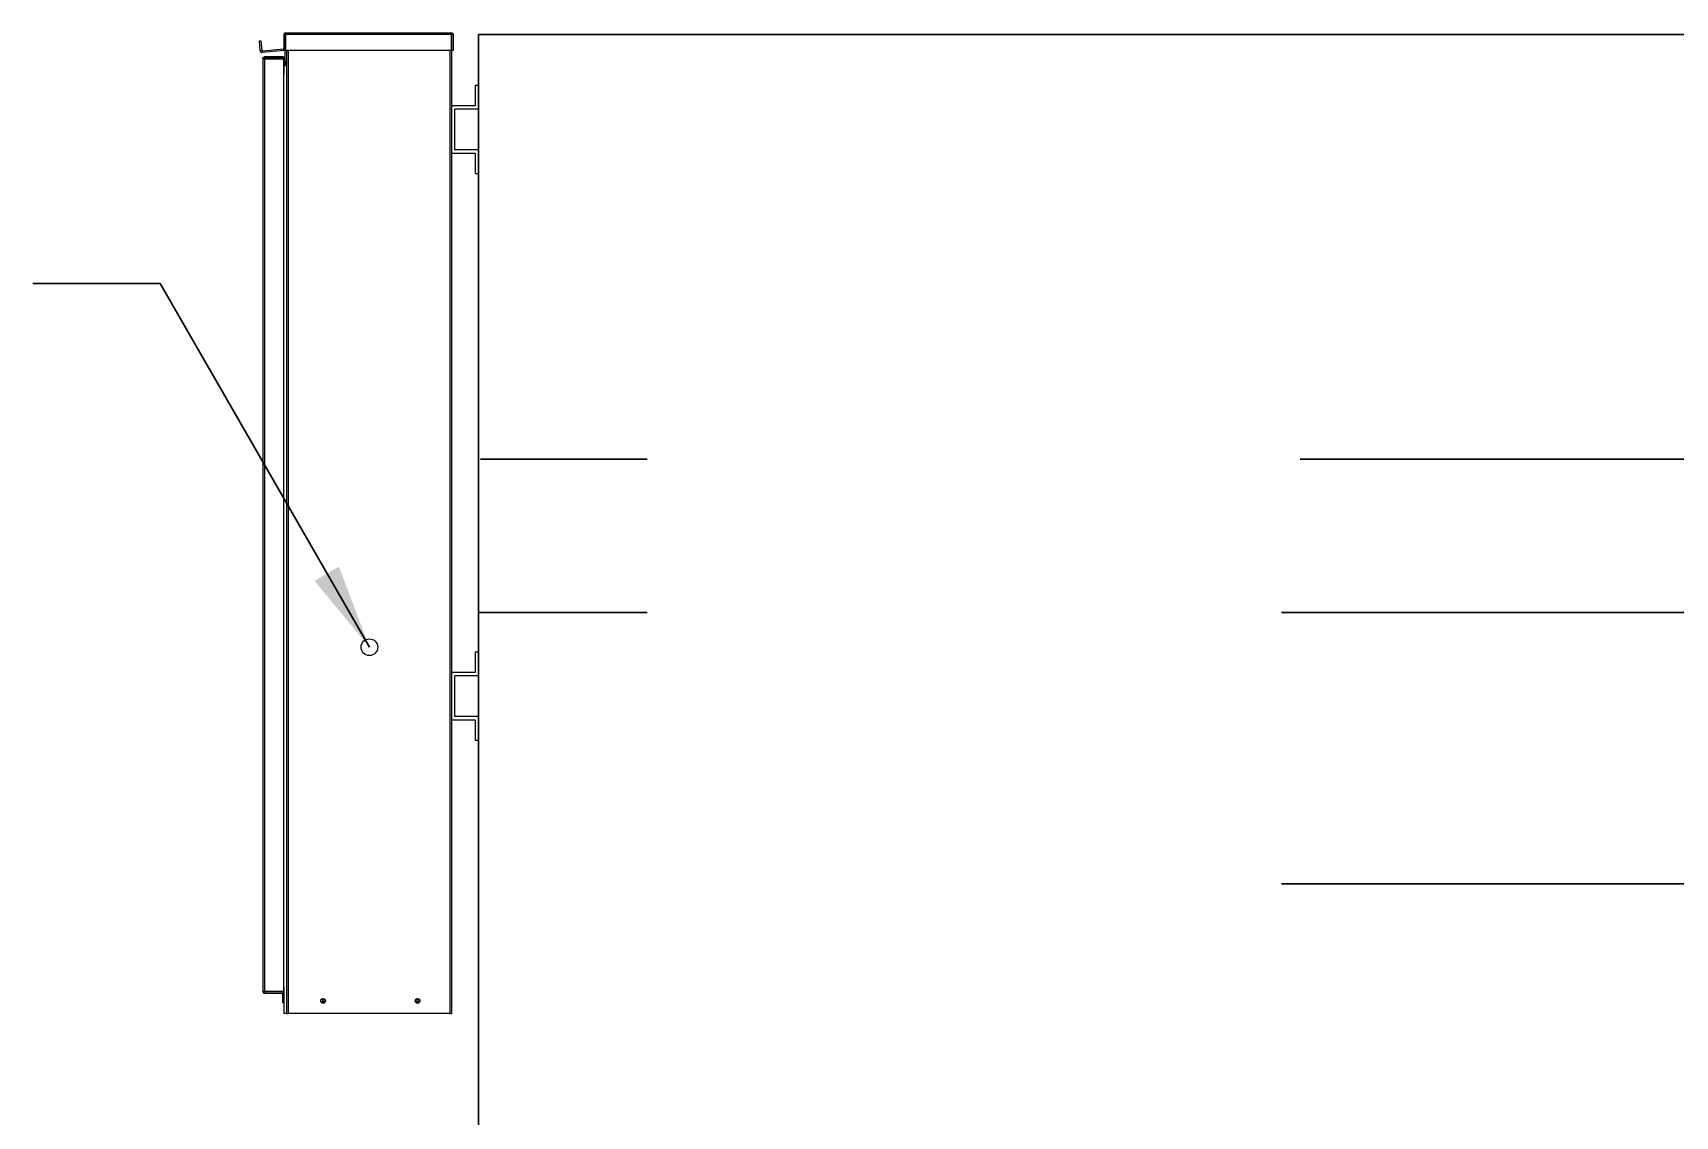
# Model space of a CAD drawing. Extents: x 667 to 1244, y -9 to 355.
# Drawn here: x 930.5 to 1000.1, y 107.4 to 153.3 of the extents above; entities that cross this region are included whole.
import ezdxf

# ---------------------------------------------------------------- set-up
doc = ezdxf.new("R2010")
doc.units = 0
doc.header["$MEASUREMENT"] = 0
doc.layers.get('0').update_dxf_attribs({"linetype": 'CONTINUOUS'})
doc.layers.add('Power Entry H1', color=7, linetype='CONTINUOUS')

msp = doc.modelspace()

# ---------------------------------------------------------------- linework, layer by layer
for p, q in [((941.194, 153.238), (941.119, 153.238)), ((941.119, 153.238), (941.119, 152.64)), ((941.194, 153.238), (941.194, 152.64)), ((941.195, 153.177), (941.194, 153.177)), ((941.195, 153.238), (941.195, 153.314)), ((941.195, 153.314), (948.231, 153.314)), ((948.231, 153.238), (941.195, 153.238)), ((941.195, 152.564), (941.195, 153.238)), ((948.231, 153.314), (948.231, 153.238)), ((948.231, 153.238), (948.231, 152.564)), ((948.232, 153.163), (948.231, 153.163)), ((948.307, 153.238), (948.232, 153.238)), ((948.232, 152.564), (948.232, 153.238)), ((948.307, 152.564), (948.307, 153.238)), ((940.086, 152.975), (940.16, 152.982)), ((940.123, 152.553), (940.086, 152.975)), ((940.197, 152.559), (940.123, 152.553)), ((940.197, 152.559), (940.16, 152.982)), ((940.198, 152.558), (941.118, 152.639)), ((940.198, 152.558), (940.205, 152.484)), ((941.125, 152.564), (940.205, 152.484)), ((941.118, 152.639), (941.125, 152.564)), ((941.119, 152.64), (941.194, 152.64)), ((941.119, 152.639), (941.176, 152.591)), ((941.157, 152.575), (941.157, 152.082)), ((948.231, 152.564), (941.195, 152.564)), ((941.232, 152.564), (941.232, 111.741)), ((941.308, 152.564), (941.308, 111.741)), ((948.156, 152.564), (948.156, 111.741)), ((948.232, 152.564), (948.232, 111.741)), ((948.307, 152.564), (948.232, 152.564)), ((940.228, 152.214), (940.228, 152.213)), ((940.228, 152.214), (940.228, 152.214)), ((940.228, 152.207), (940.228, 152.213)), ((940.303, 152.207), (940.228, 152.207)), ((940.228, 152.207), (940.228, 152.207)), ((940.228, 152.207), (940.228, 152.206)), ((940.228, 152.206), (940.228, 112.674)), ((940.304, 152.206), (940.228, 152.206)), ((940.228, 152.206), (940.303, 152.206)), ((940.303, 152.207), (940.303, 152.206)), ((940.304, 152.206), (940.303, 152.206)), ((940.303, 152.206), (940.304, 152.206)), ((941.103, 152.29), (940.304, 152.29)), ((940.304, 152.282), (940.304, 152.29)), ((940.304, 152.208), (940.304, 152.282)), ((940.304, 152.282), (940.304, 152.282)), ((941.103, 152.282), (940.304, 152.282)), ((940.304, 152.282), (941.103, 152.282)), ((941.103, 152.208), (940.304, 152.208)), ((940.304, 152.206), (940.304, 152.208)), ((940.304, 152.206), (940.304, 112.674)), ((940.304, 152.206), (940.304, 152.206)), ((941.103, 152.206), (940.304, 152.206)), ((941.103, 152.206), (940.304, 152.206)), ((940.304, 152.206), (940.304, 152.206)), ((940.304, 152.206), (941.024, 152.206)), ((940.304, 152.206), (941.024, 152.206)), ((940.304, 152.206), (940.304, 152.206)), ((941.024, 152.206), (941.099, 152.206)), ((941.024, 152.206), (941.025, 152.206)), ((941.024, 152.206), (941.024, 152.206)), ((941.024, 152.206), (941.024, 152.206)), ((941.025, 152.206), (941.099, 152.206)), ((941.077, 152.206), (941.025, 152.206)), ((941.025, 152.206), (941.077, 152.206)), ((941.099, 152.206), (941.077, 152.206)), ((941.086, 152.206), (941.086, 152.208)), ((941.087, 152.206), (941.087, 152.208)), ((941.099, 152.206), (941.099, 152.206)), ((941.099, 152.206), (941.099, 152.206)), ((941.103, 152.29), (941.103, 152.282)), ((941.103, 152.282), (941.103, 152.208)), ((941.103, 152.282), (941.103, 152.282)), ((941.103, 152.213), (941.157, 152.213)), ((941.103, 152.206), (941.103, 112.674)), ((941.103, 152.206), (941.103, 152.206)), ((941.103, 152.081), (941.12, 152.081)), ((941.12, 152.005), (941.103, 152.005)), ((941.12, 152.081), (941.12, 152.005)), ((941.156, 152.081), (941.12, 152.081)), ((941.156, 152.006), (941.12, 152.005)), ((941.12, 152.005), (941.12, 151.581)), ((941.185, 151.913), (941.12, 151.913)), ((941.156, 152.081), (941.156, 152.006)), ((941.157, 152.082), (941.232, 152.082)), ((941.162, 152.007), (941.162, 151.93)), ((941.177, 151.951), (941.185, 151.959)), ((941.177, 151.951), (941.185, 151.943)), ((941.185, 152.082), (941.185, 151.913)), ((941.231, 152.082), (941.231, 111.741)), ((941.12, 151.581), (941.103, 151.581)), ((949.366, 151.079), (949.232, 151.079)), ((949.232, 151.079), (949.232, 150.214)), ((949.366, 151.079), (949.366, 150.079)), ((949.232, 150.214), (948.232, 150.214)), ((948.232, 150.214), (948.232, 148.214)), ((948.366, 148.348), (948.366, 150.079)), ((949.366, 150.079), (948.366, 150.079)), ((949.366, 148.348), (948.366, 148.348)), ((949.366, 147.348), (949.366, 148.348)), ((948.232, 148.214), (949.232, 148.214)), ((949.232, 148.214), (949.232, 147.348)), ((949.232, 147.348), (949.366, 147.348)), ((949.366, 127.055), (949.232, 127.055)), ((949.232, 127.055), (949.232, 126.19)), ((949.366, 127.055), (949.366, 126.055)), ((949.232, 126.19), (948.232, 126.19)), ((948.232, 126.19), (948.232, 124.19)), ((948.366, 124.324), (948.366, 126.055)), ((949.366, 126.055), (948.366, 126.055)), ((948.232, 124.19), (949.232, 124.19)), ((949.366, 124.324), (948.366, 124.324)), ((949.232, 124.19), (949.232, 123.324)), ((949.366, 123.324), (949.366, 124.324)), ((949.232, 123.324), (949.366, 123.324)), ((941.103, 112.866), (941.122, 112.866)), ((941.122, 112.866), (941.122, 111.741)), ((940.228, 112.674), (940.304, 112.674)), ((940.228, 112.673), (940.228, 112.674)), ((940.303, 112.673), (940.228, 112.673)), ((940.303, 112.673), (940.303, 112.673)), ((941.103, 112.674), (940.304, 112.674)), ((940.304, 112.674), (940.304, 112.672)), ((940.304, 112.672), (940.304, 112.598)), ((940.304, 112.672), (940.304, 112.672)), ((940.304, 112.672), (941.103, 112.672)), ((941.078, 112.672), (940.304, 112.672)), ((940.304, 112.598), (941.103, 112.598)), ((941.078, 112.672), (941.078, 112.674)), ((941.078, 112.194), (941.078, 112.598)), ((941.122, 112.194), (941.078, 112.194)), ((941.103, 112.598), (941.103, 112.672)), ((941.103, 112.672), (941.103, 112.672)), ((942.766, 112.21), (942.71, 112.21)), ((942.754, 112.366), (942.766, 112.366)), ((946.766, 112.21), (946.71, 112.21)), ((946.754, 112.366), (946.766, 112.366)), ((941.231, 111.741), (941.122, 111.741)), ((941.231, 111.741), (941.232, 111.741)), ((941.232, 111.741), (941.308, 111.741)), ((948.156, 111.741), (941.308, 111.741)), ((948.156, 111.741), (948.232, 111.741))]:
    msp.add_line(p, q)
at = {"lineweight": 30, "ltscale": 5}
for p, q in [((949.366, 153.238), (1213.554, 153.238)), ((990.773, 153.238), (959.023, 153.238)), ((949.46, 135.238), (956.529, 135.238)), ((949.46, 135.238), (950.21, 135.238)), ((984.197, 135.238), (1213.46, 135.238)), ((949.366, 63.238), (949.366, 128.738)), ((949.366, 128.738), (956.529, 128.738)), ((949.366, 128.502), (949.366, 128.738)), ((949.366, 128.502), (949.366, 128.738)), ((983.409, 128.738), (1201.554, 128.738)), ((1015.46, 117.238), (983.409, 117.238))]:
    msp.add_line(p, q, dxfattribs=at)
at = {"lineweight": 30}
for p, q in [((949.366, 128.738), (949.366, 153.238)), ((990.773, 153.238), (990.023, 153.238))]:
    msp.add_line(p, q, dxfattribs=at)
at = {"flags": 128}
for points in [[(940.228, 152.214), (940.229, 152.229), (940.234, 152.243), (940.241, 152.256), (940.25, 152.268), (940.262, 152.277), (940.275, 152.284), (940.289, 152.289), (940.304, 152.29)], [(940.228, 152.207), (940.229, 152.221), (940.234, 152.235), (940.241, 152.249), (940.25, 152.26), (940.262, 152.269), (940.275, 152.276), (940.289, 152.281), (940.304, 152.282)], [(941.156, 151.913), (941.158, 151.92), (941.16, 151.927), (941.163, 151.933), (941.167, 151.94), (941.172, 151.946), (941.177, 151.951)]]:
    msp.add_lwpolyline(points, dxfattribs=at)
for centre, radius in [((944.748, 127.268), 0.353), ((944.748, 127.268), 1.563e-13), ((942.788, 112.272), 0.0995), ((946.788, 112.272), 0.0995)]:
    msp.add_circle(centre, radius)
for centre, radius, start, end in [((941.195, 153.238), 0.0757, 90, 179.98539), ((941.195, 153.238), 0.001, 90, 179.84427), ((948.231, 153.238), 0.0757, 0, 90), ((948.231, 153.238), 0.001, 0.15573, 90), ((940.198, 152.559), 0.0757, 185, 275), ((940.198, 152.559), 0.001, 185, 275), ((941.118, 152.64), 0.001, 274.99999, 319.63605), ((941.118, 152.64), 0.001, 319.63605, 0), ((941.118, 152.64), 0.0757, 275, 319.63605), ((941.118, 152.64), 0.0757, 319.63605, 0), ((940.304, 152.207), 0.0757, 90.00001, 180), ((940.304, 152.207), 0.001, 90, 180), ((941.156, 152.082), 0.001, 270, 0.01865), ((941.156, 152.082), 0.0757, 270, 292.38197), ((940.304, 112.673), 0.0757, 180, 269.99999), ((940.304, 112.673), 0.001, 180, 270), ((940.304, 112.673), 0.001, 180, 270), ((942.676, 112.272), 0.0995, 0, 55.89577), ((942.676, 112.272), 0.0995, 321.17937, 0), ((942.766, 112.288), 0.078, 270, 90), ((946.676, 112.272), 0.0995, 0, 55.89577), ((946.676, 112.272), 0.0995, 321.17937, 0), ((946.766, 112.288), 0.078, 270, 90)]:
    msp.add_arc(centre, radius, start, end)
at = {"layer": 'Power Entry H1', "lineweight": 30}
for p, q in [((935.882, 142.686), (930.483, 142.686)), ((944.748, 127.268), (935.882, 142.686))]:
    msp.add_line(p, q, dxfattribs=at)
msp.add_solid([(942.421, 130.08), (943.458, 130.683), (944.748, 127.268)], dxfattribs=at)

doc.saveas('drawing.dxf')
